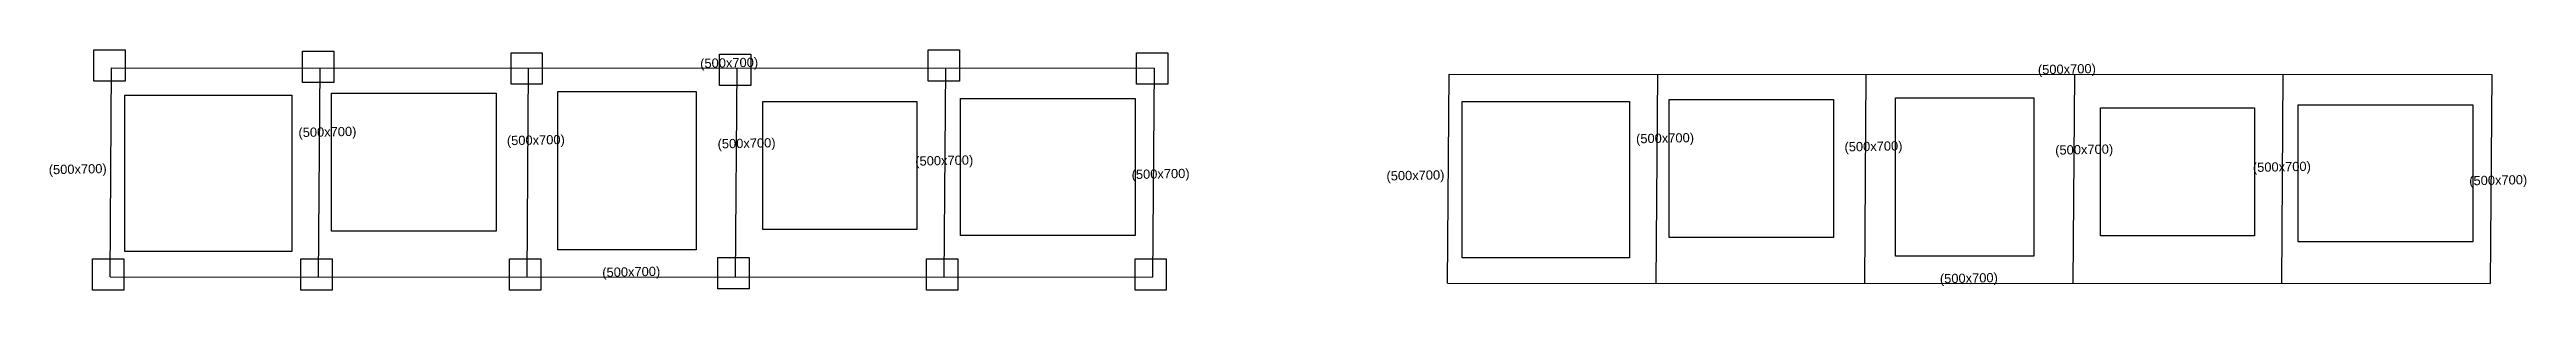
# Model space of a CAD drawing. Header units: inches. Extents: x 4407 to 28163, y -78 to 2224.
import ezdxf

# ---------------------------------------------------------------- set-up
doc = ezdxf.new("R2010")
doc.units = ezdxf.units.IN
doc.header["$MEASUREMENT"] = 0
doc.styles.get("Standard").update_dxf_attribs({"font": 'arial.ttf'})

msp = doc.modelspace()

# ---------------------------------------------------------------- linework, layer by layer
for p, q in [((4987, 51), (5002, 2051)), ((5002, 2051), (15002, 2048)), ((6987, 50), (7002, 2050)), ((8987, 49), (9002, 2049)), ((10987, 49), (11002, 2049)), ((12987, 48), (13002, 2048)), ((15002, 2048), (14987, 48)), ((17816, -9), (17831, 1990)), ((17831, 1990), (27831, 1988)), ((19816, -10), (19831, 1990)), ((21816, -11), (21831, 1989)), ((23816, -11), (23831, 1989)), ((25816, -12), (25831, 1988)), ((27831, 1988), (27816, -12)), ((4987, 51), (14987, 48)), ((17816, -9), (27816, -12))]:
    msp.add_line(p, q)
for points in [[(4833, 2224), (5133, 2224), (5133, 1924), (4833, 1924)], [(6833, 2209), (7133, 2209), (7133, 1909), (6833, 1909)], [(8833, 2194), (9133, 2194), (9133, 1894), (8833, 1894)], [(10833, 2180), (11133, 2180), (11133, 1880), (10833, 1880)], [(12833, 2222), (13133, 2222), (13133, 1922), (12833, 1922)], [(14833, 2195), (15133, 2195), (15133, 1895), (14833, 1895)], [(5128, 1788), (6732, 1788), (6732, 293), (5128, 293)], [(7111, 1809), (8689, 1809), (8689, 488), (7111, 488)], [(9281, 1824), (10608, 1824), (10608, 309), (9281, 309)], [(11249, 1727), (12725, 1727), (12725, 503), (11249, 503)], [(13145, 1758), (14820, 1758), (14820, 447), (13145, 447)], [(17957, 1728), (19561, 1728), (19561, 233), (17957, 233)], [(19940, 1749), (21518, 1749), (21518, 428), (19940, 428)], [(22110, 1764), (23437, 1764), (23437, 248), (22110, 248)], [(24078, 1667), (25554, 1667), (25554, 443), (24078, 443)], [(25974, 1697), (27650, 1697), (27650, 387), (25974, 387)], [(4818, 224), (5118, 224), (5118, -76), (4818, -76)], [(6818, 224), (7118, 224), (7118, -76), (6818, -76)], [(8818, 223), (9118, 223), (9118, -77), (8818, -77)], [(10818, 237), (11118, 237), (11118, -63), (10818, -63)], [(12818, 222), (13118, 222), (13118, -78), (12818, -78)], [(14818, 222), (15118, 222), (15118, -78), (14818, -78)]]:
    msp.add_lwpolyline(points, close=True)

# ---------------------------------------------------------------- texts
for p in [(10648, 2049), (23478, 1989), (6795, 1388), (19624, 1328), (8794, 1310), (10815, 1279), (12711, 1114), (21623, 1250), (23644, 1219), (4400, 1032), (14786, 986), (17230, 972), (25540, 1054), (27615, 926), (9709, 49), (22538, -11)]:
    msp.add_text('(500x700)', height=88.4, rotation=1.162).set_placement(p)

doc.saveas('drawing.dxf')
